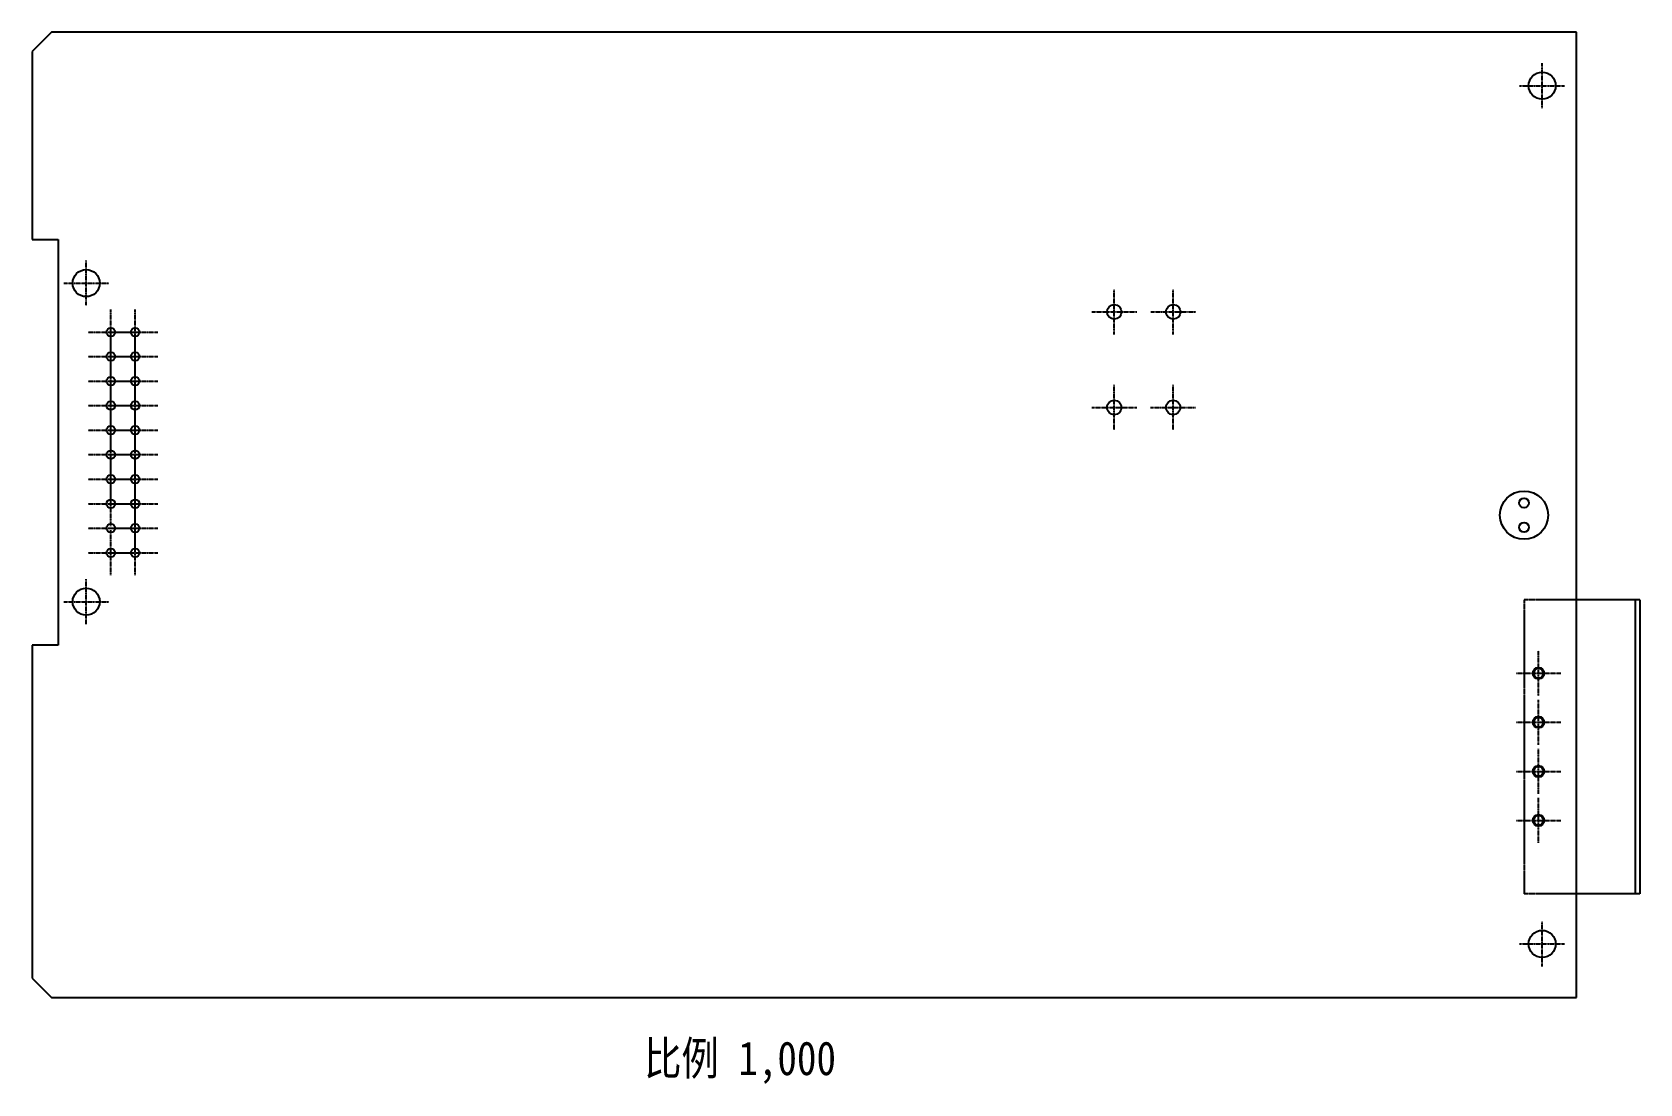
# Model space of a CAD drawing. Header units: millimetres. Extents: x -2737 to 3820, y -2182 to 2107.
import ezdxf

# ---------------------------------------------------------------- set-up
doc = ezdxf.new("R2010")
doc.units = ezdxf.units.MM
doc.header["$LTSCALE"] = 30.734
doc.linetypes.add('CENTER', pattern=[0.6, 0.375, -0.075, 0.075, -0.075])
doc.layers.get('0').update_dxf_attribs({"linetype": 'CONTINUOUS'})
doc.styles.get("Standard").update_dxf_attribs({"font": 'txt', "width": 0.85})

msp = doc.modelspace()

# ---------------------------------------------------------------- linework, layer by layer
at = {"color": 7, "linetype": 'Continuous'}
for p, q in [((-2658.6, 2107.3), (-2737.3, 2028.6)), ((3561.9, 2107.3), (-2658.6, 2107.3)), ((3561.9, -1829.7), (3561.9, 2107.3)), ((-2737.3, 2028.6), (-2737.3, 1261.6)), ((-2737.3, 1261.6), (-2631, 1261.6)), ((-2631, 1261.6), (-2631, -393.5)), ((3800.2, -207.5), (3800.2, -1407.5)), ((3819.9, -207.5), (3819.9, -1407.5)), ((-2737.3, -393.5), (-2737.3, -1751)), ((-2631, -393.5), (-2737.3, -393.5)), ((-2737.3, -1751), (-2658.6, -1829.7)), ((-2658.6, -1829.7), (3561.9, -1829.7))]:
    msp.add_line(p, q, dxfattribs=at)
at = {"color": 1, "linetype": 'CENTER', "ltscale": 0.1}
for p, q in [((3421.4, 1797.1), (3421.4, 1980.5)), ((3329.7, 1888.8), (3513, 1888.8)), ((-2516.8, 992), (-2516.8, 1175.4)), ((-2608.5, 1083.7), (-2425.2, 1083.7)), ((1676.5, 874.7), (1676.5, 1058)), ((1916.7, 874.7), (1916.7, 1058)), ((-2416.8, 792.4), (-2416.8, 975.8)), ((-2316.8, 792.4), (-2316.8, 975.8)), ((1584.8, 966.4), (1768.2, 966.4)), ((1825, 966.4), (2008.3, 966.4)), ((-2508.5, 884.1), (-2325.2, 884.1)), ((-2416.8, 692.4), (-2416.8, 875.8)), ((-2408.5, 884.1), (-2225.2, 884.1)), ((-2316.8, 692.4), (-2316.8, 875.8)), ((-2508.5, 784.1), (-2325.2, 784.1)), ((-2416.8, 592.4), (-2416.8, 775.8)), ((-2408.5, 784.1), (-2225.2, 784.1)), ((-2316.8, 592.4), (-2316.8, 775.8)), ((-2508.5, 684.1), (-2325.2, 684.1)), ((-2416.8, 492.4), (-2416.8, 675.8)), ((-2408.5, 684.1), (-2225.2, 684.1)), ((-2316.8, 492.4), (-2316.8, 675.8)), ((1676.1, 484.9), (1676.1, 668.3)), ((1916.3, 484.9), (1916.3, 668.3)), ((-2508.5, 584.1), (-2325.2, 584.1)), ((-2416.8, 392.4), (-2416.8, 575.8)), ((-2408.5, 584.1), (-2225.2, 584.1)), ((-2316.8, 392.4), (-2316.8, 575.8)), ((1584.4, 576.6), (1767.8, 576.6)), ((1824.6, 576.6), (2008, 576.6)), ((-2508.5, 484.1), (-2325.2, 484.1)), ((-2416.8, 292.4), (-2416.8, 475.8)), ((-2408.5, 484.1), (-2225.2, 484.1)), ((-2316.8, 292.4), (-2316.8, 475.8)), ((-2508.5, 384.1), (-2325.2, 384.1)), ((-2416.8, 192.4), (-2416.8, 375.8)), ((-2408.5, 384.1), (-2225.2, 384.1)), ((-2316.8, 192.4), (-2316.8, 375.8)), ((-2508.5, 284.1), (-2325.2, 284.1)), ((-2416.8, 92.4), (-2416.8, 275.8)), ((-2408.5, 284.1), (-2225.2, 284.1)), ((-2316.8, 92.4), (-2316.8, 275.8)), ((-2508.5, 184.1), (-2325.2, 184.1)), ((-2408.5, 184.1), (-2225.2, 184.1)), ((-2316.8, -7.6), (-2316.8, 175.8)), ((-2508.5, 84.1), (-2325.2, 84.1)), ((-2416.8, -107.6), (-2416.8, 75.8)), ((-2408.5, 84.1), (-2225.2, 84.1)), ((-2316.8, -107.6), (-2316.8, 75.8)), ((-2508.5, -15.9), (-2325.2, -15.9)), ((-2408.5, -15.9), (-2225.2, -15.9)), ((-2516.8, -307.2), (-2516.8, -123.8)), ((-2608.5, -215.5), (-2425.2, -215.5)), ((3406.5, -599.2), (3406.5, -415.8)), ((3314.8, -507.5), (3498.2, -507.5)), ((3406.5, -799.2), (3406.5, -615.8)), ((3314.8, -707.5), (3498.2, -707.5)), ((3406.5, -999.2), (3406.5, -815.8)), ((3314.8, -907.5), (3498.2, -907.5)), ((3406.5, -1199.2), (3406.5, -1015.8)), ((3314.8, -1107.5), (3498.2, -1107.5)), ((3421.4, -1702.9), (3421.4, -1519.5)), ((3329.7, -1611.2), (3513, -1611.2))]:
    msp.add_line(p, q, dxfattribs=at)
at = {"color": 7, "linetype": 'CENTER', "ltscale": 0.2}
for p, q in [((3561.9, -207.5), (3347.5, -207.5)), ((3347.5, -207.5), (3347.5, -1407.5)), ((3561.9, -1407.5), (3347.5, -1407.5))]:
    msp.add_line(p, q, dxfattribs=at)
for p, q in [((3819.9, -207.5), (3561.9, -207.5)), ((3819.9, -1407.5), (3561.9, -1407.5))]:
    msp.add_line(p, q)
at = {"color": 7, "linetype": 'Continuous'}
for centre, radius in [((3421.4, 1888.8), 55.1), ((-2516.8, 1083.7), 55.1), ((1676.5, 966.4), 29.5), ((1916.7, 966.4), 29.5), ((-2416.8, 884.1), 17.7), ((-2316.8, 884.1), 17.7), ((-2416.8, 784.1), 17.7), ((-2316.8, 784.1), 17.7), ((-2416.8, 684.1), 17.7), ((-2316.8, 684.1), 17.7), ((-2416.8, 584.1), 17.7), ((-2316.8, 584.1), 17.7), ((1676.1, 576.6), 29.5), ((1916.3, 576.6), 29.5), ((-2416.8, 484.1), 17.7), ((-2316.8, 484.1), 17.7), ((-2416.8, 384.1), 17.7), ((-2316.8, 384.1), 17.7), ((-2416.8, 284.1), 17.7), ((-2316.8, 284.1), 17.7), ((-2416.8, 184.1), 17.7), ((-2316.8, 184.1), 17.7), ((-2416.8, 84.1), 17.7), ((-2316.8, 84.1), 17.7), ((-2416.8, -15.9), 17.7), ((-2316.8, -15.9), 17.7), ((-2516.8, -215.5), 55.1), ((3406.5, -507.5), 23.6), ((3406.5, -507.5), 19.7), ((3406.5, -707.5), 23.6), ((3406.5, -707.5), 19.7), ((3406.5, -907.5), 23.6), ((3406.5, -907.5), 19.7), ((3406.5, -1107.5), 23.6), ((3406.5, -1107.5), 19.7), ((3421.4, -1611.2), 55.1)]:
    msp.add_circle(centre, radius, dxfattribs=at)
for centre, radius in [((3347.5, 137.4), 98.4), ((3347.5, 187.4), 19.7), ((3347.5, 87.4), 19.7)]:
    msp.add_circle(centre, radius)

# ---------------------------------------------------------------- texts
at = {"color": 2, "linetype": 'Continuous', "insert": (541.3, -2008.6), "char_height": 137.8, "width": 1096.299, "attachment_point": 3, "line_spacing_factor": 0.9}
msp.add_mtext('比例 1,000', dxfattribs=at)

doc.saveas('drawing.dxf')
